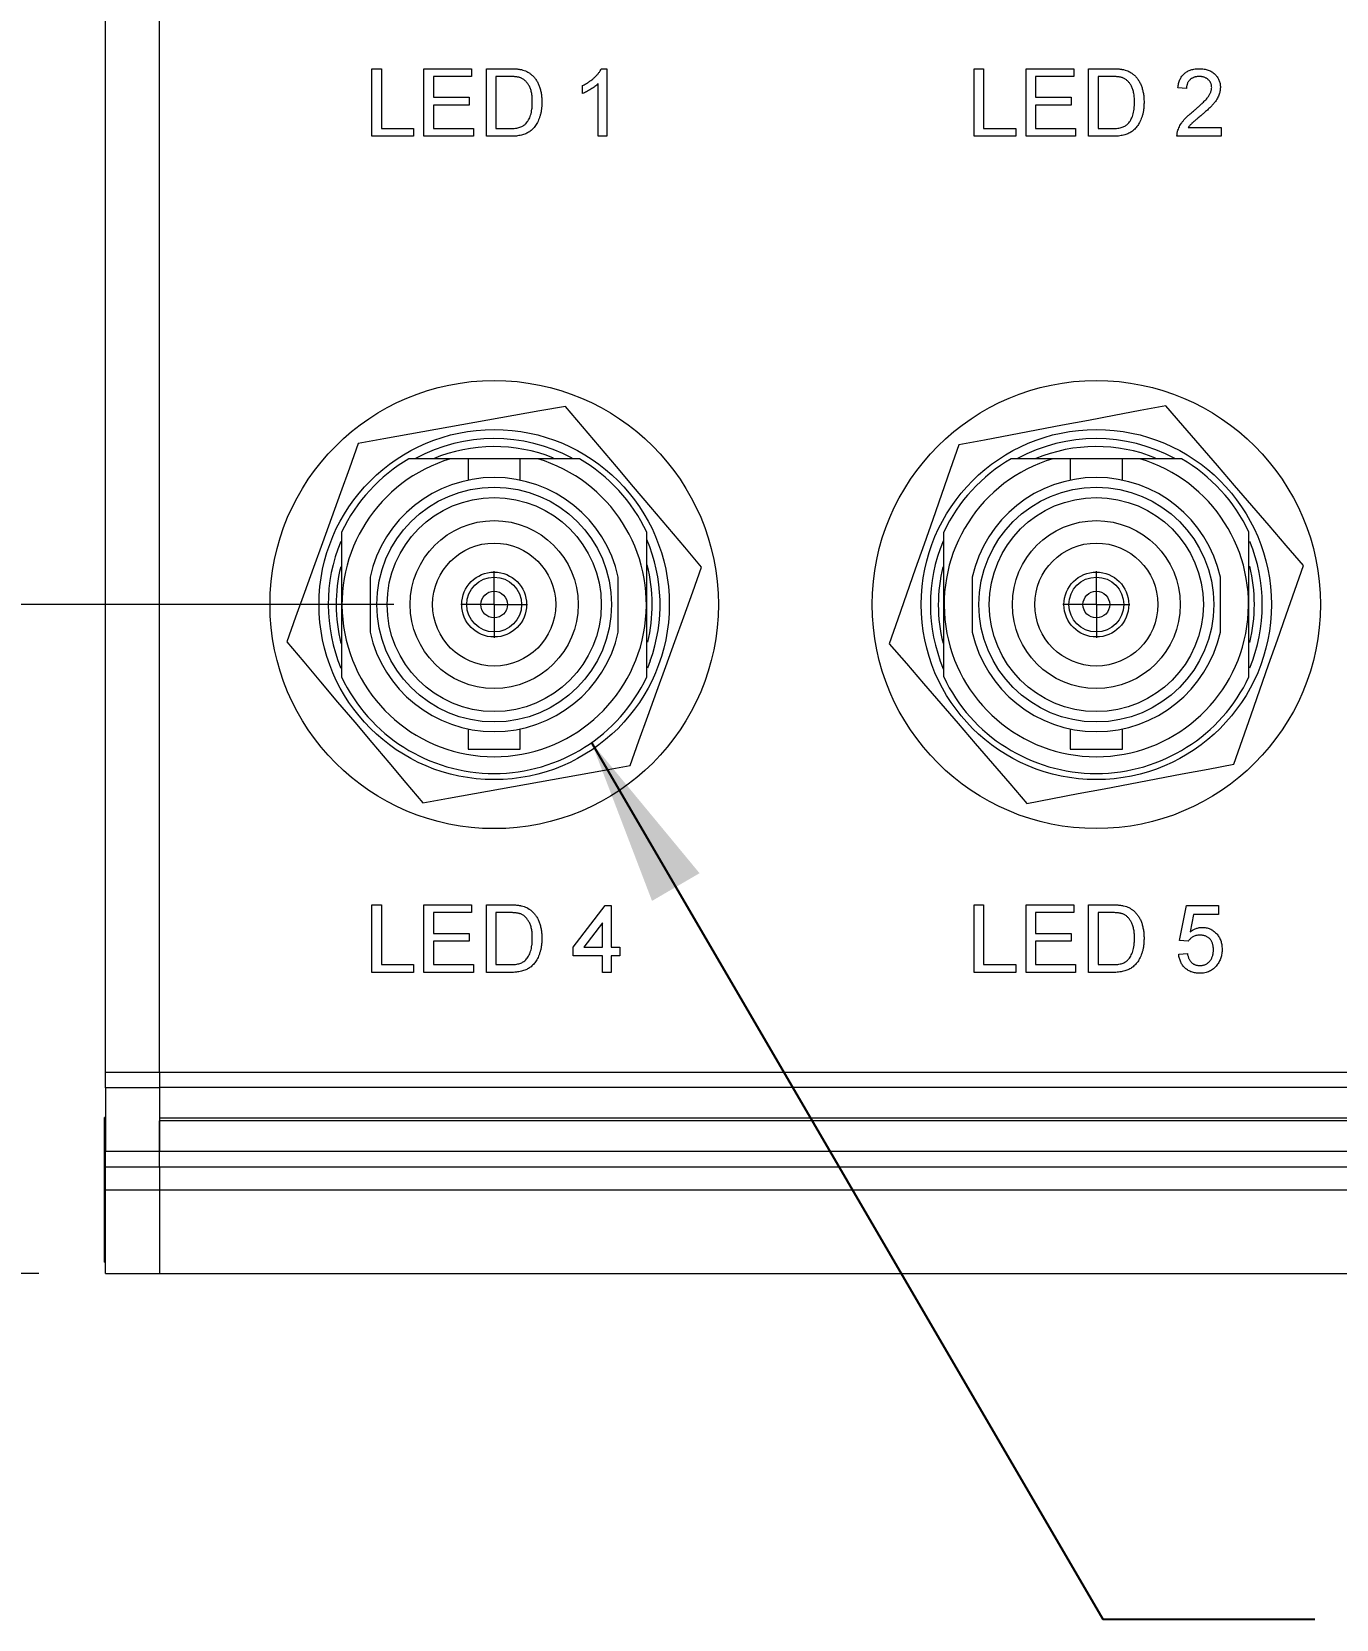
# Paper-space layout 'Sheet1' of a CAD drawing. Header units: millimetres. Extents: x 2 to 278, y 1 to 215.
# Drawn here: x 51.02 to 75.78, y 107.62 to 137.77 of the extents above; entities that cross this region are included whole.
import ezdxf

# ---------------------------------------------------------------- set-up
doc = ezdxf.new("R2010")
doc.units = ezdxf.units.MM
doc.styles.add('SLDTEXTSTYLE0', font='TXT', dxfattribs={"width": 0.75})
doc.dimstyles.new('SLDDIMSTYLE0', dxfattribs={"dimtxt": 2.116667, "dimasz": 3.175, "dimexe": 0, "dimexo": 0.0625, "dimgap": 0.529167, "dimtad": 0, "dimtih": 1, "dimtoh": 1, "dimdec": 1, "dimlfac": 2, "dimrnd": 1e-09, "dimzin": 12, "dimdsep": 46, "dimtxsty": 'SLDTEXTSTYLE0', "dimsah": 1, "dimcen": 0.09, "dimadec": 0, "dimazin": 3, "dimtfac": 1, "dimtdec": 1, "dimtofl": 0, "dimtmove": 0, "dimatfit": 3, "dimfxl": 1, "dimfrac": 2, "dimtolj": 1, "dimtzin": 12, "dimarcsym": 0})
doc.dimstyles.new('SLDDIMSTYLE1', dxfattribs={"dimtxt": 2.116667, "dimasz": 3.175, "dimexe": 0, "dimexo": 0.0625, "dimgap": 0.529167, "dimtad": 0, "dimtih": 1, "dimtoh": 1, "dimdec": 1, "dimlfac": 2, "dimrnd": 1e-09, "dimzin": 12, "dimdsep": 46, "dimtxsty": 'SLDTEXTSTYLE0', "dimsah": 1, "dimcen": 0.09, "dimadec": 0, "dimazin": 3, "dimtfac": 1, "dimtdec": 1, "dimtmove": 0, "dimatfit": 0, "dimfxl": 1, "dimfrac": 2, "dimtolj": 1, "dimtzin": 12, "dimarcsym": 0})
doc.dimstyles.new('SLDDIMSTYLE2', dxfattribs={"dimtxt": 0.18, "dimasz": 3.175, "dimexe": 0, "dimexo": 0.0625, "dimgap": 0, "dimtad": 0, "dimtih": 1, "dimtoh": 1, "dimdec": 0, "dimrnd": 1e-09, "dimzin": 0, "dimdsep": 46, "dimtxsty": 'Standard', "dimsah": 1, "dimcen": 0.09, "dimadec": 0, "dimazin": 0, "dimtfac": 3.175, "dimtdec": 0, "dimtofl": 0, "dimtmove": 0, "dimatfit": 3, "dimfxl": 1, "dimfrac": 2, "dimtolj": 1, "dimtzin": 0, "dimarcsym": 0})

# ---------------------------------------------------------------- blocks, each defined once
blk = doc.blocks.new('_D_4')
at = {"color": 7, "linetype": 'Continuous', "lineweight": 18}
for p, q in [((42.401, 142.765), (42.401, 149.115)), ((57.891, 142.765), (40.623, 142.765)), ((38.522, 134.828), (37.878, 134.828)), ((37.878, 134.828), (37.878, 131.464)), ((46.279, 134.828), (46.923, 134.828)), ((46.923, 134.828), (46.923, 131.464)), ((37.878, 131.464), (38.522, 131.464)), ((46.923, 131.464), (46.279, 131.464)), ((57.891, 126.89), (40.623, 126.89)), ((42.401, 126.89), (42.401, 120.54))]:
    blk.add_line(p, q, dxfattribs=at)
for points in [[(42.401, 142.765), (42.909, 145.94), (41.893, 145.94)], [(42.401, 126.89), (41.893, 123.715), (42.909, 123.715)]]:
    blk.add_solid(points, dxfattribs=at)
at = {"color": 7, "linetype": 'Continuous', "lineweight": 18, "char_height": 2.1167, "attachment_point": 1, "style": 'SLDTEXTSTYLE0'}
for s, insert in [('31.8mm', (37.019, 137.985)), ('1.25in', (38.522, 134.193))]:
    blk.add_mtext(s, dxfattribs=dict(at, insert=insert))
blk = doc.blocks.new('_D_5')
at = {"color": 7, "linetype": 'Continuous', "lineweight": 18}
for p, q in [((51.15, 155.465), (28.623, 155.465)), ((30.401, 155.465), (30.401, 138.62)), ((26.522, 134.828), (25.878, 134.828)), ((25.878, 134.828), (25.878, 131.464)), ((34.279, 134.828), (34.923, 134.828)), ((34.923, 134.828), (34.923, 131.464)), ((25.878, 131.464), (26.522, 131.464)), ((34.923, 131.464), (34.279, 131.464)), ((30.401, 114.19), (30.401, 131.035)), ((51.15, 114.19), (28.623, 114.19))]:
    blk.add_line(p, q, dxfattribs=at)
for points in [[(30.401, 155.465), (29.893, 152.29), (30.909, 152.29)], [(30.401, 114.19), (30.909, 117.365), (29.893, 117.365)]]:
    blk.add_solid(points, dxfattribs=at)
at = {"color": 7, "linetype": 'Continuous', "lineweight": 18, "char_height": 2.1167, "attachment_point": 1, "style": 'SLDTEXTSTYLE0'}
for s, insert in [('82.6mm', (25.019, 137.985)), ('3.25in', (26.522, 134.193))]:
    blk.add_mtext(s, dxfattribs=dict(at, insert=insert))
blk = doc.blocks.new('SW_CENTERMARKSYMBOL_6')
at = {"color": 0, "linetype": 'Continuous', "lineweight": 0}
for q in [(0, 0.635), (-0.635, 0), (0.635, 0), (0, -0.635)]:
    blk.add_line((0, 0), q, dxfattribs=at)
blk = doc.blocks.new('SW_CENTERMARKSYMBOL_8')
at = {"color": 0, "linetype": 'Continuous', "lineweight": 0}
for q in [(0, 0.635), (-0.635, 0), (0.635, 0), (0, -0.635)]:
    blk.add_line((0, 0), q, dxfattribs=at)

psp = doc.layouts.new('Sheet1')

# ---------------------------------------------------------------- linework, layer by layer
at = {"color": 7, "linetype": 'Continuous', "lineweight": 18}
for p, q in [((52.42, 118.011), (52.42, 151.644)), ((53.446, 118.011), (53.446, 151.644)), ((57.475, 137.064), (57.656, 137.064)), ((57.475, 135.78), (57.475, 137.064)), ((57.656, 137.064), (57.656, 135.928)), ((58.462, 137.064), (59.368, 137.064)), ((58.462, 135.78), (58.462, 137.064)), ((58.644, 136.916), (58.644, 136.521)), ((59.368, 136.916), (58.644, 136.916)), ((59.368, 137.064), (59.368, 136.916)), ((59.648, 137.064), (60.087, 137.064)), ((59.648, 135.78), (59.648, 137.064)), ((60.089, 136.916), (59.829, 136.916)), ((59.829, 136.916), (59.829, 135.928)), ((61.83, 137.064), (61.936, 137.064)), ((61.936, 137.064), (61.936, 135.78)), ((68.905, 137.064), (69.086, 137.064)), ((68.905, 135.78), (68.905, 137.064)), ((69.086, 137.064), (69.086, 135.928)), ((69.892, 137.064), (70.798, 137.064)), ((69.892, 135.78), (69.892, 137.064)), ((70.074, 136.916), (70.074, 136.521)), ((70.798, 136.916), (70.074, 136.916)), ((70.798, 137.064), (70.798, 136.916)), ((71.078, 137.064), (71.517, 137.064)), ((71.078, 135.78), (71.078, 137.064)), ((71.519, 136.916), (71.259, 136.916)), ((71.259, 136.916), (71.259, 135.928)), ((61.475, 136.591), (61.475, 136.743)), ((61.772, 135.78), (61.772, 136.781)), ((72.938, 136.686), (72.774, 136.702)), ((58.644, 136.521), (59.319, 136.521)), ((58.644, 136.373), (58.644, 135.928)), ((59.319, 136.373), (58.644, 136.373)), ((59.319, 136.521), (59.319, 136.373)), ((70.074, 136.521), (70.749, 136.521)), ((70.074, 136.373), (70.074, 135.928)), ((70.749, 136.373), (70.074, 136.373)), ((70.749, 136.521), (70.749, 136.373)), ((72.969, 135.945), (73.597, 135.945)), ((73.597, 135.945), (73.597, 135.78)), ((58.265, 135.78), (57.475, 135.78)), ((57.656, 135.928), (58.265, 135.928)), ((58.265, 135.928), (58.265, 135.78)), ((59.401, 135.78), (58.462, 135.78)), ((58.644, 135.928), (59.401, 135.928)), ((59.401, 135.928), (59.401, 135.78)), ((60.108, 135.78), (59.648, 135.78)), ((59.829, 135.928), (60.094, 135.928)), ((61.936, 135.78), (61.772, 135.78)), ((69.695, 135.78), (68.905, 135.78)), ((69.086, 135.928), (69.695, 135.928)), ((69.695, 135.928), (69.695, 135.78)), ((70.831, 135.78), (69.892, 135.78)), ((70.074, 135.928), (70.831, 135.928)), ((70.831, 135.928), (70.831, 135.78)), ((71.538, 135.78), (71.078, 135.78)), ((71.259, 135.928), (71.524, 135.928)), ((73.597, 135.78), (72.757, 135.78)), ((59.301, 129.659), (58.97, 129.659)), ((59.301, 129.659), (59.301, 129.253)), ((59.796, 129.659), (59.301, 129.659)), ((60.291, 129.659), (59.796, 129.659)), ((60.291, 129.253), (60.291, 129.659)), ((60.622, 129.659), (60.291, 129.659)), ((70.731, 129.659), (70.4, 129.659)), ((70.731, 129.659), (70.731, 129.253)), ((71.226, 129.659), (70.731, 129.659)), ((71.721, 129.659), (71.226, 129.659)), ((71.721, 129.253), (71.721, 129.659)), ((72.052, 129.659), (71.721, 129.659)), ((57.44, 127.412), (57.44, 126.368)), ((62.152, 126.368), (62.152, 127.412)), ((68.87, 127.412), (68.87, 126.368)), ((73.582, 126.368), (73.582, 127.412)), ((62.759, 125.822), (62.704, 125.68)), ((59.301, 124.527), (59.301, 124.147)), ((60.291, 124.147), (60.291, 124.527)), ((70.731, 124.527), (70.731, 124.147)), ((71.721, 124.147), (71.721, 124.527)), ((59.301, 124.147), (59.796, 124.147)), ((59.796, 124.147), (60.291, 124.147)), ((70.731, 124.147), (71.226, 124.147)), ((71.226, 124.147), (71.721, 124.147)), ((57.475, 121.189), (57.656, 121.189)), ((57.475, 119.905), (57.475, 121.189)), ((57.656, 121.189), (57.656, 120.053)), ((58.462, 121.189), (59.368, 121.189)), ((58.462, 119.905), (58.462, 121.189)), ((59.368, 121.189), (59.368, 121.041)), ((59.648, 121.189), (60.087, 121.189)), ((59.648, 119.905), (59.648, 121.189)), ((61.294, 120.382), (61.903, 121.173)), ((61.903, 121.173), (62.019, 121.173)), ((62.019, 121.173), (62.019, 120.382)), ((68.905, 121.189), (69.086, 121.189)), ((68.905, 119.905), (68.905, 121.189)), ((69.086, 121.189), (69.086, 120.053)), ((69.892, 121.189), (70.798, 121.189)), ((69.892, 119.905), (69.892, 121.189)), ((70.798, 121.189), (70.798, 121.041)), ((71.078, 121.189), (71.517, 121.189)), ((71.078, 119.905), (71.078, 121.189)), ((72.806, 120.514), (72.938, 121.173)), ((72.938, 121.173), (73.547, 121.173)), ((73.547, 121.173), (73.547, 121.008)), ((58.644, 121.041), (58.644, 120.646)), ((59.368, 121.041), (58.644, 121.041)), ((60.089, 121.041), (59.829, 121.041)), ((59.829, 121.041), (59.829, 120.053)), ((70.074, 121.041), (70.074, 120.646)), ((70.798, 121.041), (70.074, 121.041)), ((71.519, 121.041), (71.259, 121.041)), ((71.259, 121.041), (71.259, 120.053)), ((73.073, 121.008), (73.007, 120.675)), ((73.547, 121.008), (73.073, 121.008)), ((58.644, 120.646), (59.319, 120.646)), ((59.319, 120.646), (59.319, 120.498)), ((61.854, 120.845), (61.497, 120.382)), ((61.854, 120.382), (61.854, 120.845)), ((70.074, 120.646), (70.749, 120.646)), ((70.749, 120.646), (70.749, 120.498)), ((58.644, 120.498), (58.644, 120.053)), ((59.319, 120.498), (58.644, 120.498)), ((61.294, 120.218), (61.294, 120.382)), ((61.497, 120.382), (61.854, 120.382)), ((62.019, 120.382), (62.183, 120.382)), ((62.183, 120.382), (62.183, 120.218)), ((70.074, 120.498), (70.074, 120.053)), ((70.749, 120.498), (70.074, 120.498)), ((72.79, 120.251), (72.955, 120.267)), ((72.971, 120.498), (72.806, 120.514)), ((57.656, 120.053), (58.265, 120.053)), ((58.265, 120.053), (58.265, 119.905)), ((58.644, 120.053), (59.401, 120.053)), ((59.401, 120.053), (59.401, 119.905)), ((59.829, 120.053), (60.094, 120.053)), ((61.854, 120.218), (61.294, 120.218)), ((61.854, 119.905), (61.854, 120.218)), ((62.019, 120.218), (62.019, 119.905)), ((62.183, 120.218), (62.019, 120.218)), ((69.086, 120.053), (69.695, 120.053)), ((69.695, 120.053), (69.695, 119.905)), ((70.074, 120.053), (70.831, 120.053)), ((70.831, 120.053), (70.831, 119.905)), ((71.259, 120.053), (71.524, 120.053)), ((58.265, 119.905), (57.475, 119.905)), ((59.401, 119.905), (58.462, 119.905)), ((60.108, 119.905), (59.648, 119.905)), ((62.019, 119.905), (61.854, 119.905)), ((69.695, 119.905), (68.905, 119.905)), ((70.831, 119.905), (69.892, 119.905)), ((71.538, 119.905), (71.078, 119.905)), ((52.42, 118.011), (53.446, 118.011)), ((52.42, 117.713), (52.42, 118.011)), ((53.446, 118.011), (129.646, 118.011)), ((53.446, 118.011), (53.446, 117.713)), ((53.446, 117.713), (52.42, 117.713)), ((52.42, 117.713), (52.42, 116.509)), ((129.646, 117.722), (53.446, 117.722)), ((53.446, 117.713), (53.446, 116.509)), ((52.42, 117.153), (52.401, 117.153)), ((52.401, 116.942), (52.401, 117.153)), ((129.646, 117.136), (53.446, 117.136)), ((129.646, 117.086), (53.446, 117.086)), ((53.446, 116.509), (53.446, 117.086)), ((52.401, 114.403), (52.401, 116.942)), ((52.42, 116.509), (53.446, 116.509)), ((52.42, 116.211), (52.42, 116.509)), ((53.446, 116.509), (129.646, 116.509)), ((53.446, 116.211), (53.446, 116.509)), ((53.446, 116.211), (52.42, 116.211)), ((52.42, 115.778), (52.42, 116.211)), ((129.646, 116.211), (53.446, 116.211)), ((53.446, 116.211), (53.446, 115.778)), ((52.42, 115.778), (53.446, 115.778)), ((52.42, 114.19), (52.42, 115.778)), ((53.446, 115.778), (129.646, 115.778)), ((53.446, 115.778), (53.446, 114.19)), ((52.401, 114.403), (52.42, 114.403)), ((52.42, 114.19), (53.446, 114.19)), ((53.446, 114.19), (129.646, 114.19))]:
    psp.add_line(p, q, dxfattribs=at)
at = {"color": 7, "linetype": 'Continuous', "lineweight": 18, "flags": 128}
for points in [[(61.152, 130.653), (60.663, 130.565), (60.171, 130.477), (59.678, 130.388), (59.184, 130.3), (58.689, 130.211), (58.196, 130.122), (57.704, 130.034), (57.215, 129.946)], [(63.733, 127.597), (63.412, 127.977), (63.09, 128.358), (62.767, 128.741), (62.443, 129.125), (62.118, 129.509), (61.795, 129.892), (61.473, 130.273), (61.152, 130.653)], [(72.547, 130.666), (72.058, 130.573), (71.567, 130.48), (71.075, 130.387), (70.582, 130.294), (70.088, 130.2), (69.596, 130.107), (69.105, 130.014), (68.616, 129.922)], [(75.156, 127.634), (74.832, 128.011), (74.506, 128.389), (74.179, 128.769), (73.851, 129.15), (73.524, 129.531), (73.197, 129.911), (72.871, 130.289), (72.547, 130.666)], [(57.215, 129.946), (57.047, 129.478), (56.877, 129.009), (56.707, 128.537), (56.537, 128.064), (56.367, 127.592), (56.197, 127.12), (56.027, 126.65), (55.859, 126.183)], [(68.616, 129.922), (68.452, 129.452), (68.287, 128.981), (68.122, 128.508), (67.956, 128.034), (67.79, 127.56), (67.625, 127.086), (67.46, 126.615), (67.296, 126.146)], [(62.377, 123.834), (62.545, 124.302), (62.715, 124.772), (62.885, 125.243), (63.055, 125.716), (63.225, 126.188), (63.395, 126.66), (63.565, 127.13), (63.733, 127.597)], [(73.836, 123.858), (74, 124.328), (74.165, 124.799), (74.33, 125.272), (74.496, 125.746), (74.662, 126.22), (74.827, 126.694), (74.992, 127.165), (75.156, 127.634)], [(55.859, 126.183), (56.18, 125.803), (56.502, 125.422), (56.825, 125.039), (57.149, 124.655), (57.473, 124.271), (57.797, 123.888), (58.119, 123.507), (58.44, 123.127)], [(67.296, 126.146), (67.62, 125.769), (67.946, 125.391), (68.273, 125.011), (68.601, 124.63), (68.928, 124.249), (69.255, 123.87), (69.581, 123.491), (69.905, 123.114)], [(58.44, 123.127), (58.929, 123.215), (59.421, 123.303), (59.914, 123.392), (60.408, 123.48), (60.903, 123.569), (61.396, 123.658), (61.888, 123.746), (62.377, 123.834)], [(69.905, 123.114), (70.394, 123.207), (70.884, 123.3), (71.377, 123.393), (71.87, 123.486), (72.364, 123.58), (72.856, 123.673), (73.347, 123.766), (73.836, 123.858)]]:
    psp.add_lwpolyline(points, dxfattribs=at)
at = {"color": 7, "linetype": 'Continuous', "lineweight": 18}
for centre, radius in [((59.796, 126.89), 4.255), ((71.226, 126.89), 4.254), ((59.796, 126.89), 3.324), ((71.226, 126.89), 3.324), ((59.796, 126.89), 2.229), ((71.226, 126.89), 2.229), ((59.796, 126.89), 2.032), ((71.226, 126.89), 2.032), ((59.796, 126.89), 1.594), ((71.226, 126.89), 1.594), ((59.796, 126.89), 1.168), ((71.226, 126.89), 1.168), ((59.796, 126.89), 0.616), ((71.226, 126.89), 0.616), ((59.796, 126.89), 0.521), ((71.226, 126.89), 0.521), ((59.796, 126.89), 0.254), ((71.226, 126.89), 0.254)]:
    psp.add_circle(centre, radius, dxfattribs=at)
for centre, radius, start, end in [((59.796, 126.89), 3.15, 61.9903, 118.2979), ((71.226, 126.89), 3.15, 61.7603, 118.3716), ((59.796, 126.89), 3.207, 120.3033, 154.6306), ((59.796, 126.89), 2.889, 106.6162, 73.3838), ((59.796, 126.89), 3, 68.0038, 112.6212), ((59.796, 126.89), 3.207, 25.3694, 59.6967), ((71.226, 126.89), 3.207, 120.3033, 154.6306), ((71.226, 126.89), 2.889, 106.6162, 73.3838), ((71.226, 126.89), 3, 67.9538, 112.5699), ((71.226, 126.89), 3.207, 25.3694, 59.6967), ((59.796, 126.89), 2.413, 12.4948, 167.5052), ((71.226, 126.89), 2.413, 12.4948, 167.5052), ((59.796, 126.89), 3.15, 340.1827, 23.0493), ((59.796, 126.89), 3.15, 157.6156, 202.5355), ((71.226, 126.89), 3.15, 157.4855, 202.7695), ((71.226, 126.89), 3.15, 337.5744, 22.392), ((59.796, 126.89), 3, 166.2064, 194.2206), ((59.796, 126.89), 3, 346.2111, 14.374), ((71.226, 126.89), 3, 166.1893, 194.1039), ((71.226, 126.89), 3, 346.1558, 14.0022), ((59.796, 126.89), 2.413, 192.4948, 347.5052), ((71.226, 126.89), 2.413, 192.4948, 347.5052), ((59.796, 126.89), 3.207, 205.3694, 334.6306), ((71.226, 126.89), 3.207, 205.3694, 334.6306)]:
    psp.add_arc(centre, radius, start, end, dxfattribs=at)
for points, knots in [([(60.087, 137.064), (60.099, 137.064), (60.122, 137.064), (60.156, 137.063), (60.188, 137.062), (60.217, 137.06), (60.244, 137.057), (60.27, 137.054), (60.293, 137.05), (60.307, 137.047), (60.314, 137.046)], [0, 0, 0, 0, 0.1578913, 0.306795, 0.4456752, 0.5745567, 0.6946308, 0.8059774, 0.9077641, 1, 1, 1, 1]), ([(60.301, 136.89), (60.296, 136.892), (60.283, 136.896), (60.263, 136.901), (60.24, 136.906), (60.215, 136.909), (60.187, 136.913), (60.157, 136.915), (60.124, 136.916), (60.101, 136.916), (60.089, 136.916)], [0, 0, 0, 0, 0.087425, 0.185248, 0.292738, 0.411206, 0.541246, 0.682781, 0.836034, 1, 1, 1, 1]), ([(60.52, 136.432), (60.52, 136.448), (60.52, 136.48), (60.517, 136.526), (60.512, 136.57), (60.505, 136.61), (60.496, 136.648), (60.485, 136.683), (60.472, 136.715), (60.457, 136.743), (60.441, 136.769), (60.423, 136.793), (60.405, 136.815), (60.386, 136.834), (60.367, 136.852), (60.346, 136.867), (60.324, 136.88), (60.309, 136.886), (60.301, 136.89)], [0, 0, 0, 0, 0.091264, 0.177443, 0.258686, 0.334788, 0.406046, 0.47373, 0.537158, 0.596987, 0.654512, 0.709268, 0.761503, 0.811836, 0.860596, 0.9078, 0.954256, 1, 1, 1, 1]), ([(60.314, 137.046), (60.332, 137.041), (60.366, 137.032), (60.415, 137.011), (60.46, 136.986), (60.487, 136.964), (60.501, 136.954)], [0, 0, 0, 0, 0.261213, 0.512048, 0.757793, 1, 1, 1, 1]), ([(60.501, 136.954), (60.509, 136.947), (60.525, 136.932), (60.548, 136.908), (60.569, 136.883), (60.589, 136.856), (60.607, 136.828), (60.624, 136.798), (60.639, 136.767), (60.652, 136.734), (60.663, 136.7), (60.674, 136.665), (60.682, 136.629), (60.689, 136.591), (60.695, 136.552), (60.699, 136.512), (60.701, 136.471), (60.701, 136.443), (60.701, 136.429)], [0, 0, 0, 0, 0.056809, 0.113874, 0.170522, 0.227532, 0.285334, 0.343678, 0.403164, 0.464002, 0.525827, 0.589097, 0.653293, 0.719115, 0.786763, 0.855798, 0.926841, 1, 1, 1, 1]), ([(61.475, 136.743), (61.496, 136.754), (61.536, 136.775), (61.594, 136.811), (61.647, 136.85), (61.696, 136.892), (61.74, 136.935), (61.777, 136.978), (61.807, 137.021), (61.823, 137.05), (61.83, 137.064)], [0, 0, 0, 0, 0.1426573, 0.281169, 0.4169772, 0.5508525, 0.6783642, 0.7950324, 0.9019982, 1, 1, 1, 1]), ([(71.517, 137.064), (71.529, 137.064), (71.552, 137.064), (71.586, 137.063), (71.618, 137.062), (71.647, 137.06), (71.674, 137.057), (71.7, 137.054), (71.723, 137.05), (71.737, 137.047), (71.744, 137.046)], [0, 0, 0, 0, 0.157891, 0.306795, 0.445675, 0.574557, 0.694631, 0.805977, 0.907764, 1, 1, 1, 1]), ([(71.731, 136.89), (71.726, 136.892), (71.713, 136.896), (71.693, 136.901), (71.67, 136.906), (71.645, 136.909), (71.617, 136.913), (71.587, 136.915), (71.554, 136.916), (71.531, 136.916), (71.519, 136.916)], [0, 0, 0, 0, 0.087425, 0.185248, 0.292738, 0.411206, 0.541246, 0.682781, 0.836034, 1, 1, 1, 1]), ([(71.95, 136.432), (71.95, 136.448), (71.95, 136.48), (71.947, 136.526), (71.942, 136.57), (71.935, 136.61), (71.926, 136.648), (71.915, 136.683), (71.902, 136.715), (71.887, 136.743), (71.871, 136.769), (71.853, 136.793), (71.835, 136.815), (71.816, 136.834), (71.797, 136.852), (71.776, 136.867), (71.754, 136.88), (71.739, 136.886), (71.731, 136.89)], [0, 0, 0, 0, 0.091264, 0.177443, 0.258686, 0.334788, 0.406046, 0.47373, 0.537158, 0.596987, 0.654512, 0.709268, 0.761503, 0.811836, 0.860596, 0.9078, 0.954256, 1, 1, 1, 1]), ([(71.744, 137.046), (71.762, 137.041), (71.796, 137.032), (71.845, 137.011), (71.89, 136.986), (71.917, 136.964), (71.931, 136.954)], [0, 0, 0, 0, 0.261213, 0.5120482, 0.7577925, 1, 1, 1, 1]), ([(71.931, 136.954), (71.939, 136.947), (71.955, 136.932), (71.978, 136.908), (71.999, 136.883), (72.019, 136.856), (72.037, 136.828), (72.054, 136.798), (72.069, 136.767), (72.082, 136.734), (72.093, 136.7), (72.104, 136.665), (72.112, 136.629), (72.119, 136.591), (72.125, 136.552), (72.129, 136.512), (72.131, 136.471), (72.131, 136.443), (72.131, 136.429)], [0, 0, 0, 0, 0.056809, 0.113874, 0.170522, 0.227532, 0.285334, 0.343678, 0.403164, 0.464002, 0.525827, 0.589097, 0.653293, 0.719115, 0.786763, 0.855798, 0.926841, 1, 1, 1, 1]), ([(72.774, 136.702), (72.775, 136.716), (72.779, 136.744), (72.787, 136.785), (72.798, 136.822), (72.812, 136.858), (72.829, 136.89), (72.849, 136.92), (72.871, 136.947), (72.897, 136.972), (72.925, 136.994), (72.955, 137.013), (72.988, 137.029), (73.023, 137.042), (73.06, 137.052), (73.1, 137.059), (73.142, 137.063), (73.17, 137.064), (73.185, 137.064)], [0, 0, 0, 0, 0.070681, 0.137505, 0.20149, 0.262892, 0.322578, 0.381001, 0.43822, 0.495795, 0.553466, 0.611689, 0.670615, 0.731564, 0.794165, 0.859433, 0.928201, 1, 1, 1, 1]), ([(73.182, 136.916), (73.173, 136.916), (73.155, 136.915), (73.13, 136.912), (73.105, 136.908), (73.083, 136.901), (73.061, 136.892), (73.041, 136.882), (73.022, 136.87), (73.005, 136.855), (72.989, 136.839), (72.976, 136.821), (72.964, 136.803), (72.955, 136.782), (72.947, 136.76), (72.942, 136.736), (72.939, 136.711), (72.938, 136.694), (72.938, 136.686)], [0, 0, 0, 0, 0.0707096, 0.1383839, 0.2034076, 0.2657496, 0.3266874, 0.3865554, 0.4453459, 0.5046718, 0.5637638, 0.6219228, 0.6807643, 0.7397468, 0.8007642, 0.8642142, 0.9306182, 1, 1, 1, 1]), ([(73.416, 136.708), (73.415, 136.715), (73.415, 136.73), (73.412, 136.75), (73.407, 136.77), (73.4, 136.789), (73.391, 136.807), (73.379, 136.824), (73.366, 136.841), (73.351, 136.856), (73.334, 136.87), (73.316, 136.882), (73.297, 136.893), (73.276, 136.901), (73.254, 136.908), (73.231, 136.912), (73.207, 136.915), (73.19, 136.916), (73.182, 136.916)], [0, 0, 0, 0, 0.061764, 0.121177, 0.179426, 0.23685, 0.294329, 0.3532, 0.412731, 0.474534, 0.537071, 0.599607, 0.662384, 0.725943, 0.790311, 0.857721, 0.92723, 1, 1, 1, 1]), ([(73.185, 137.064), (73.2, 137.064), (73.229, 137.063), (73.271, 137.058), (73.311, 137.05), (73.348, 137.039), (73.384, 137.025), (73.416, 137.008), (73.447, 136.987), (73.474, 136.963), (73.499, 136.937), (73.521, 136.909), (73.539, 136.879), (73.554, 136.849), (73.566, 136.816), (73.574, 136.782), (73.58, 136.746), (73.58, 136.722), (73.58, 136.71)], [0, 0, 0, 0, 0.074698, 0.145512, 0.213299, 0.278562, 0.342029, 0.404194, 0.465355, 0.526857, 0.587597, 0.646638, 0.704592, 0.761717, 0.819452, 0.878063, 0.937807, 1, 1, 1, 1]), ([(61.772, 136.781), (61.762, 136.772), (61.742, 136.753), (61.709, 136.726), (61.672, 136.699), (61.632, 136.672), (61.59, 136.648), (61.55, 136.625), (61.512, 136.607), (61.487, 136.596), (61.475, 136.591)], [0, 0, 0, 0, 0.111668, 0.232091, 0.362738, 0.501941, 0.641531, 0.771102, 0.890164, 1, 1, 1, 1]), ([(73.07, 136.26), (73.087, 136.274), (73.119, 136.301), (73.164, 136.341), (73.205, 136.378), (73.241, 136.412), (73.273, 136.445), (73.302, 136.474), (73.326, 136.501), (73.346, 136.526), (73.362, 136.55), (73.377, 136.573), (73.388, 136.596), (73.398, 136.619), (73.406, 136.641), (73.411, 136.664), (73.415, 136.686), (73.415, 136.701), (73.416, 136.708)], [0, 0, 0, 0, 0.11141, 0.214526, 0.309417, 0.396087, 0.474284, 0.544374, 0.60642, 0.660582, 0.709794, 0.756451, 0.800767, 0.843168, 0.884295, 0.923885, 0.962359, 1, 1, 1, 1]), ([(73.58, 136.71), (73.58, 136.697), (73.579, 136.672), (73.574, 136.634), (73.565, 136.596), (73.552, 136.558), (73.534, 136.52), (73.513, 136.482), (73.486, 136.442), (73.46, 136.409), (73.436, 136.381), (73.415, 136.358), (73.39, 136.333), (73.363, 136.306), (73.332, 136.278), (73.299, 136.248), (73.263, 136.216), (73.237, 136.194), (73.224, 136.183)], [0, 0, 0, 0, 0.057939, 0.116005, 0.174714, 0.234565, 0.296863, 0.36409, 0.436213, 0.514034, 0.556745, 0.60462, 0.657433, 0.715782, 0.778864, 0.847518, 0.921237, 1, 1, 1, 1]), ([(60.701, 136.429), (60.701, 136.405), (60.7, 136.359), (60.694, 136.292), (60.684, 136.229), (60.669, 136.171), (60.65, 136.117), (60.63, 136.067), (60.607, 136.023), (60.582, 135.983), (60.554, 135.948), (60.526, 135.917), (60.496, 135.889), (60.465, 135.866), (60.431, 135.846), (60.395, 135.828), (60.355, 135.814), (60.312, 135.801), (60.265, 135.792), (60.216, 135.785), (60.163, 135.781), (60.126, 135.78), (60.108, 135.78)], [0, 0, 0, 0, 0.070538, 0.137266, 0.200474, 0.260575, 0.317206, 0.370107, 0.419809, 0.466225, 0.510119, 0.552067, 0.591849, 0.630323, 0.668702, 0.708693, 0.750643, 0.795033, 0.841979, 0.891764, 0.944294, 1, 1, 1, 1]), ([(60.397, 136.019), (60.406, 136.03), (60.426, 136.052), (60.45, 136.091), (60.471, 136.135), (60.489, 136.184), (60.503, 136.238), (60.513, 136.298), (60.519, 136.363), (60.52, 136.408), (60.52, 136.432)], [0, 0, 0, 0, 0.097768, 0.200849, 0.310425, 0.427995, 0.555192, 0.69185, 0.840097, 1, 1, 1, 1]), ([(72.131, 136.429), (72.131, 136.405), (72.13, 136.359), (72.124, 136.292), (72.114, 136.229), (72.099, 136.171), (72.08, 136.117), (72.06, 136.067), (72.037, 136.023), (72.012, 135.983), (71.984, 135.948), (71.956, 135.917), (71.926, 135.889), (71.895, 135.866), (71.861, 135.846), (71.825, 135.828), (71.785, 135.814), (71.742, 135.801), (71.695, 135.792), (71.646, 135.785), (71.593, 135.781), (71.556, 135.78), (71.538, 135.78)], [0, 0, 0, 0, 0.070538, 0.137266, 0.200474, 0.260575, 0.317206, 0.370107, 0.419809, 0.466225, 0.510119, 0.552067, 0.591849, 0.630323, 0.668702, 0.708693, 0.750643, 0.795033, 0.841979, 0.891764, 0.944294, 1, 1, 1, 1]), ([(71.827, 136.019), (71.836, 136.03), (71.856, 136.052), (71.88, 136.091), (71.901, 136.135), (71.919, 136.184), (71.933, 136.238), (71.943, 136.298), (71.949, 136.363), (71.95, 136.408), (71.95, 136.432)], [0, 0, 0, 0, 0.0977679, 0.2008489, 0.310425, 0.4279948, 0.5551919, 0.6918501, 0.8400972, 1, 1, 1, 1]), ([(72.774, 135.894), (72.78, 135.909), (72.791, 135.94), (72.813, 135.984), (72.84, 136.028), (72.866, 136.064), (72.889, 136.092), (72.909, 136.115), (72.931, 136.138), (72.955, 136.161), (72.981, 136.185), (73.009, 136.21), (73.039, 136.235), (73.06, 136.252), (73.07, 136.26)], [0, 0, 0, 0, 0.100396, 0.204422, 0.310989, 0.422469, 0.481001, 0.543203, 0.60947, 0.67953, 0.753822, 0.831628, 0.913806, 1, 1, 1, 1]), ([(60.094, 135.928), (60.113, 135.928), (60.149, 135.929), (60.201, 135.933), (60.246, 135.94), (60.285, 135.951), (60.319, 135.964), (60.348, 135.98), (60.375, 135.998), (60.39, 136.012), (60.397, 136.019)], [0, 0, 0, 0, 0.177965, 0.336669, 0.476144, 0.597362, 0.70704, 0.80927, 0.907083, 1, 1, 1, 1]), ([(71.524, 135.928), (71.543, 135.928), (71.579, 135.929), (71.631, 135.933), (71.676, 135.94), (71.715, 135.951), (71.749, 135.964), (71.778, 135.98), (71.805, 135.998), (71.82, 136.012), (71.827, 136.019)], [0, 0, 0, 0, 0.177965, 0.336669, 0.476144, 0.597362, 0.70704, 0.80927, 0.907083, 1, 1, 1, 1]), ([(73.224, 136.183), (73.213, 136.174), (73.191, 136.156), (73.161, 136.131), (73.133, 136.108), (73.109, 136.087), (73.087, 136.069), (73.069, 136.053), (73.054, 136.039), (73.03, 136.018), (73.001, 135.988), (72.979, 135.959), (72.969, 135.945)], [0, 0, 0, 0, 0.124205, 0.23684, 0.33951, 0.431273, 0.511478, 0.580694, 0.639969, 0.687784, 0.850326, 1, 1, 1, 1]), ([(72.757, 135.78), (72.757, 135.79), (72.757, 135.809), (72.76, 135.838), (72.766, 135.867), (72.771, 135.885), (72.774, 135.894)], [0, 0, 0, 0, 0.252643, 0.50444, 0.750407, 1, 1, 1, 1]), ([(56.898, 128.264), (56.898, 128.045), (56.898, 127.822), (56.898, 127.48), (56.898, 127.364), (56.898, 127.129), (56.898, 127.009), (56.898, 126.653), (56.898, 126.42), (56.898, 125.962), (56.898, 125.735), (56.898, 125.516)], [0, 0, 0, 0, 0.25, 0.25, 0.375, 0.375, 0.5, 0.5, 0.75, 0.75, 1, 1, 1, 1]), ([(62.693, 125.516), (62.693, 125.735), (62.693, 125.958), (62.693, 126.3), (62.693, 126.416), (62.693, 126.651), (62.693, 126.771), (62.693, 127.127), (62.693, 127.36), (62.693, 127.819), (62.693, 128.045), (62.693, 128.264)], [0, 0, 0, 0, 0.25, 0.25, 0.375, 0.375, 0.5, 0.5, 0.75, 0.75, 1, 1, 1, 1]), ([(68.328, 128.264), (68.328, 128.045), (68.328, 127.822), (68.328, 127.48), (68.328, 127.364), (68.328, 127.129), (68.328, 127.009), (68.328, 126.653), (68.328, 126.42), (68.328, 125.962), (68.328, 125.735), (68.328, 125.516)], [0, 0, 0, 0, 0.25, 0.25, 0.375, 0.375, 0.5, 0.5, 0.75, 0.75, 1, 1, 1, 1]), ([(74.123, 125.516), (74.123, 125.735), (74.123, 125.958), (74.123, 126.3), (74.123, 126.416), (74.123, 126.651), (74.123, 126.771), (74.123, 127.127), (74.123, 127.36), (74.123, 127.819), (74.123, 128.045), (74.123, 128.264)], [0, 0, 0, 0, 0.25, 0.25, 0.375, 0.375, 0.5, 0.5, 0.75, 0.75, 1, 1, 1, 1]), ([(60.087, 121.189), (60.099, 121.189), (60.122, 121.189), (60.156, 121.188), (60.188, 121.187), (60.217, 121.185), (60.244, 121.182), (60.27, 121.179), (60.293, 121.175), (60.307, 121.172), (60.314, 121.171)], [0, 0, 0, 0, 0.1578913, 0.306795, 0.4456752, 0.5745567, 0.6946308, 0.8059774, 0.9077641, 1, 1, 1, 1]), ([(60.314, 121.171), (60.332, 121.166), (60.366, 121.157), (60.415, 121.136), (60.46, 121.111), (60.487, 121.089), (60.501, 121.079)], [0, 0, 0, 0, 0.261213, 0.5120482, 0.7577925, 1, 1, 1, 1]), ([(71.517, 121.189), (71.529, 121.189), (71.552, 121.189), (71.586, 121.188), (71.618, 121.187), (71.647, 121.185), (71.674, 121.182), (71.7, 121.179), (71.723, 121.175), (71.737, 121.172), (71.744, 121.171)], [0, 0, 0, 0, 0.1578913, 0.306795, 0.4456752, 0.5745567, 0.6946308, 0.8059774, 0.9077641, 1, 1, 1, 1]), ([(71.744, 121.171), (71.762, 121.166), (71.796, 121.157), (71.845, 121.136), (71.89, 121.111), (71.917, 121.089), (71.931, 121.079)], [0, 0, 0, 0, 0.261213, 0.512048, 0.757793, 1, 1, 1, 1]), ([(60.301, 121.015), (60.296, 121.017), (60.283, 121.021), (60.263, 121.026), (60.24, 121.031), (60.215, 121.034), (60.187, 121.038), (60.157, 121.04), (60.124, 121.041), (60.101, 121.041), (60.089, 121.041)], [0, 0, 0, 0, 0.087425, 0.185248, 0.292738, 0.411206, 0.541246, 0.682781, 0.836034, 1, 1, 1, 1]), ([(60.52, 120.557), (60.52, 120.573), (60.52, 120.605), (60.517, 120.651), (60.512, 120.695), (60.505, 120.735), (60.496, 120.773), (60.485, 120.808), (60.472, 120.84), (60.457, 120.868), (60.441, 120.894), (60.423, 120.918), (60.405, 120.94), (60.386, 120.959), (60.367, 120.977), (60.346, 120.992), (60.324, 121.005), (60.309, 121.011), (60.301, 121.015)], [0, 0, 0, 0, 0.091264, 0.177443, 0.258686, 0.334788, 0.406046, 0.47373, 0.537158, 0.596987, 0.654512, 0.709268, 0.761503, 0.811836, 0.860596, 0.9078, 0.954256, 1, 1, 1, 1]), ([(60.501, 121.079), (60.509, 121.072), (60.525, 121.057), (60.548, 121.033), (60.569, 121.008), (60.589, 120.981), (60.607, 120.953), (60.624, 120.923), (60.639, 120.892), (60.652, 120.859), (60.663, 120.825), (60.674, 120.79), (60.682, 120.754), (60.689, 120.716), (60.695, 120.677), (60.699, 120.637), (60.701, 120.596), (60.701, 120.568), (60.701, 120.554)], [0, 0, 0, 0, 0.056809, 0.113874, 0.170522, 0.227532, 0.285334, 0.343678, 0.403164, 0.464002, 0.525827, 0.589097, 0.653293, 0.719115, 0.786763, 0.855798, 0.926841, 1, 1, 1, 1]), ([(71.731, 121.015), (71.726, 121.017), (71.713, 121.021), (71.693, 121.026), (71.67, 121.031), (71.645, 121.034), (71.617, 121.038), (71.587, 121.04), (71.554, 121.041), (71.531, 121.041), (71.519, 121.041)], [0, 0, 0, 0, 0.087425, 0.1852479, 0.2927384, 0.4112061, 0.5412456, 0.6827809, 0.836034, 1, 1, 1, 1]), ([(71.95, 120.557), (71.95, 120.573), (71.95, 120.605), (71.947, 120.651), (71.942, 120.695), (71.935, 120.735), (71.926, 120.773), (71.915, 120.808), (71.902, 120.84), (71.887, 120.868), (71.871, 120.894), (71.853, 120.918), (71.835, 120.94), (71.816, 120.959), (71.797, 120.977), (71.776, 120.992), (71.754, 121.005), (71.739, 121.011), (71.731, 121.015)], [0, 0, 0, 0, 0.091264, 0.177443, 0.258686, 0.334788, 0.406046, 0.47373, 0.537158, 0.596987, 0.654512, 0.709268, 0.761503, 0.811836, 0.860596, 0.9078, 0.954256, 1, 1, 1, 1]), ([(71.931, 121.079), (71.939, 121.072), (71.955, 121.057), (71.978, 121.033), (71.999, 121.008), (72.019, 120.981), (72.037, 120.953), (72.054, 120.923), (72.069, 120.892), (72.082, 120.859), (72.093, 120.825), (72.104, 120.79), (72.112, 120.754), (72.119, 120.716), (72.125, 120.677), (72.129, 120.637), (72.131, 120.596), (72.131, 120.568), (72.131, 120.554)], [0, 0, 0, 0, 0.056809, 0.113874, 0.170522, 0.227532, 0.285334, 0.343678, 0.403164, 0.464002, 0.525827, 0.589097, 0.653293, 0.719115, 0.786763, 0.855798, 0.926841, 1, 1, 1, 1]), ([(73.191, 120.613), (73.178, 120.613), (73.153, 120.612), (73.118, 120.606), (73.086, 120.596), (73.057, 120.582), (73.032, 120.564), (73.009, 120.544), (72.988, 120.523), (72.977, 120.506), (72.971, 120.498)], [0, 0, 0, 0, 0.147855, 0.284529, 0.412388, 0.534251, 0.652703, 0.76867, 0.883656, 1, 1, 1, 1]), ([(73.007, 120.675), (73.016, 120.682), (73.034, 120.696), (73.062, 120.713), (73.09, 120.728), (73.119, 120.74), (73.148, 120.749), (73.177, 120.756), (73.207, 120.76), (73.226, 120.761), (73.236, 120.761)], [0, 0, 0, 0, 0.136725, 0.268506, 0.395517, 0.519033, 0.640508, 0.761244, 0.880111, 1, 1, 1, 1]), ([(73.449, 120.336), (73.448, 120.346), (73.448, 120.367), (73.445, 120.396), (73.44, 120.424), (73.433, 120.451), (73.424, 120.475), (73.413, 120.498), (73.399, 120.519), (73.384, 120.539), (73.367, 120.557), (73.347, 120.571), (73.326, 120.584), (73.303, 120.595), (73.277, 120.603), (73.25, 120.609), (73.221, 120.612), (73.201, 120.613), (73.191, 120.613)], [0, 0, 0, 0, 0.072866, 0.141887, 0.207453, 0.270438, 0.331641, 0.390108, 0.448069, 0.505503, 0.562488, 0.619084, 0.676416, 0.735452, 0.796241, 0.860406, 0.928305, 1, 1, 1, 1]), ([(73.236, 120.761), (73.249, 120.761), (73.275, 120.76), (73.312, 120.755), (73.348, 120.745), (73.383, 120.733), (73.416, 120.716), (73.447, 120.696), (73.477, 120.672), (73.505, 120.645), (73.53, 120.615), (73.552, 120.583), (73.571, 120.548), (73.587, 120.512), (73.599, 120.473), (73.607, 120.432), (73.612, 120.39), (73.613, 120.36), (73.613, 120.345)], [0, 0, 0, 0, 0.062002, 0.122097, 0.181389, 0.239526, 0.297858, 0.356906, 0.417313, 0.479676, 0.54254, 0.604774, 0.667003, 0.730233, 0.794195, 0.8604, 0.928573, 1, 1, 1, 1]), ([(60.701, 120.554), (60.701, 120.53), (60.7, 120.484), (60.694, 120.417), (60.684, 120.354), (60.669, 120.296), (60.65, 120.242), (60.63, 120.192), (60.607, 120.148), (60.582, 120.108), (60.554, 120.073), (60.526, 120.042), (60.496, 120.014), (60.465, 119.991), (60.431, 119.971), (60.395, 119.953), (60.355, 119.939), (60.312, 119.926), (60.265, 119.917), (60.216, 119.91), (60.163, 119.906), (60.126, 119.905), (60.108, 119.905)], [0, 0, 0, 0, 0.070538, 0.137266, 0.200474, 0.260575, 0.317206, 0.370107, 0.419809, 0.466225, 0.510119, 0.552067, 0.591849, 0.630323, 0.668702, 0.708693, 0.750643, 0.795033, 0.841979, 0.891764, 0.944294, 1, 1, 1, 1]), ([(60.397, 120.144), (60.406, 120.155), (60.426, 120.177), (60.45, 120.216), (60.471, 120.26), (60.489, 120.309), (60.503, 120.363), (60.513, 120.423), (60.519, 120.488), (60.52, 120.533), (60.52, 120.557)], [0, 0, 0, 0, 0.097768, 0.200849, 0.310425, 0.427995, 0.555192, 0.69185, 0.840097, 1, 1, 1, 1]), ([(72.131, 120.554), (72.131, 120.53), (72.13, 120.484), (72.124, 120.417), (72.114, 120.354), (72.099, 120.296), (72.08, 120.242), (72.06, 120.192), (72.037, 120.148), (72.012, 120.108), (71.984, 120.073), (71.956, 120.042), (71.926, 120.014), (71.895, 119.991), (71.861, 119.971), (71.825, 119.953), (71.785, 119.939), (71.742, 119.926), (71.695, 119.917), (71.646, 119.91), (71.593, 119.906), (71.556, 119.905), (71.538, 119.905)], [0, 0, 0, 0, 0.070538, 0.137266, 0.200474, 0.260575, 0.317206, 0.370107, 0.419809, 0.466225, 0.510119, 0.552067, 0.591849, 0.630323, 0.668702, 0.708693, 0.750643, 0.795033, 0.841979, 0.891764, 0.944294, 1, 1, 1, 1]), ([(71.827, 120.144), (71.836, 120.155), (71.856, 120.177), (71.88, 120.216), (71.901, 120.26), (71.919, 120.309), (71.933, 120.363), (71.943, 120.423), (71.949, 120.488), (71.95, 120.533), (71.95, 120.557)], [0, 0, 0, 0, 0.0977679, 0.2008489, 0.310425, 0.4279948, 0.5551919, 0.6918501, 0.8400972, 1, 1, 1, 1]), ([(72.955, 120.267), (72.956, 120.258), (72.959, 120.24), (72.966, 120.214), (72.973, 120.19), (72.982, 120.167), (72.993, 120.146), (73.004, 120.127), (73.017, 120.11), (73.031, 120.094), (73.047, 120.081), (73.064, 120.069), (73.082, 120.059), (73.101, 120.051), (73.122, 120.045), (73.143, 120.04), (73.166, 120.037), (73.182, 120.037), (73.19, 120.037)], [0, 0, 0, 0, 0.077361, 0.15048, 0.219977, 0.286681, 0.349678, 0.41068, 0.469427, 0.526756, 0.583142, 0.638824, 0.695263, 0.752696, 0.810849, 0.871356, 0.934436, 1, 1, 1, 1]), ([(73.19, 120.037), (73.2, 120.037), (73.219, 120.037), (73.247, 120.041), (73.273, 120.048), (73.298, 120.057), (73.321, 120.068), (73.342, 120.083), (73.362, 120.099), (73.38, 120.118), (73.396, 120.14), (73.41, 120.163), (73.422, 120.188), (73.432, 120.214), (73.439, 120.242), (73.445, 120.272), (73.448, 120.303), (73.448, 120.325), (73.449, 120.336)], [0, 0, 0, 0, 0.065801, 0.128677, 0.188676, 0.247598, 0.304849, 0.361786, 0.419523, 0.478682, 0.53877, 0.598799, 0.660184, 0.722952, 0.787993, 0.855404, 0.926153, 1, 1, 1, 1]), ([(73.613, 120.345), (73.613, 120.331), (73.612, 120.303), (73.608, 120.262), (73.6, 120.222), (73.589, 120.183), (73.575, 120.146), (73.558, 120.111), (73.539, 120.076), (73.523, 120.055), (73.515, 120.044)], [0, 0, 0, 0, 0.13247, 0.261667, 0.387572, 0.511029, 0.632651, 0.754644, 0.876515, 1, 1, 1, 1]), ([(60.094, 120.053), (60.113, 120.053), (60.149, 120.054), (60.201, 120.058), (60.246, 120.065), (60.285, 120.076), (60.319, 120.089), (60.348, 120.105), (60.375, 120.123), (60.39, 120.137), (60.397, 120.144)], [0, 0, 0, 0, 0.1779645, 0.3366692, 0.4761439, 0.597362, 0.7070405, 0.8092698, 0.9070834, 1, 1, 1, 1]), ([(71.524, 120.053), (71.543, 120.053), (71.579, 120.054), (71.631, 120.058), (71.676, 120.065), (71.715, 120.076), (71.749, 120.089), (71.778, 120.105), (71.805, 120.123), (71.82, 120.137), (71.827, 120.144)], [0, 0, 0, 0, 0.177965, 0.336669, 0.476144, 0.597362, 0.70704, 0.80927, 0.907083, 1, 1, 1, 1]), ([(73.189, 119.889), (73.175, 119.889), (73.148, 119.889), (73.109, 119.894), (73.071, 119.902), (73.035, 119.913), (73.001, 119.926), (72.97, 119.944), (72.94, 119.964), (72.912, 119.987), (72.887, 120.013), (72.864, 120.041), (72.845, 120.071), (72.827, 120.103), (72.814, 120.137), (72.803, 120.173), (72.794, 120.211), (72.792, 120.237), (72.79, 120.251)], [0, 0, 0, 0, 0.069309, 0.135582, 0.199703, 0.261758, 0.322713, 0.382968, 0.442746, 0.503224, 0.563759, 0.623755, 0.683414, 0.743843, 0.805035, 0.867628, 0.932767, 1, 1, 1, 1]), ([(73.515, 120.044), (73.505, 120.032), (73.485, 120.008), (73.451, 119.976), (73.414, 119.949), (73.374, 119.927), (73.332, 119.909), (73.286, 119.898), (73.239, 119.89), (73.206, 119.889), (73.189, 119.889)], [0, 0, 0, 0, 0.127893, 0.251579, 0.372793, 0.492778, 0.61359, 0.737809, 0.86618, 1, 1, 1, 1])]:
    psp.add_open_spline(points, degree=3, knots=knots, dxfattribs=at)
for points in [[(58.97, 129.659), (58.695, 129.659), (58.433, 129.659), (58.178, 129.659)], [(61.414, 129.659), (61.159, 129.659), (60.897, 129.659), (60.622, 129.659)], [(70.4, 129.659), (70.125, 129.659), (69.863, 129.659), (69.608, 129.659)], [(72.844, 129.659), (72.589, 129.659), (72.327, 129.659), (72.052, 129.659)]]:
    psp.add_open_spline(points, degree=3, dxfattribs=at)

# ---------------------------------------------------------------- block references
at = {"color": 7, "linetype": 'Continuous', "lineweight": 0}
for name, p in [('SW_CENTERMARKSYMBOL_6', (59.796, 126.89)), ('SW_CENTERMARKSYMBOL_8', (71.226, 126.89))]:
    psp.add_blockref(name, p, dxfattribs=at)

# ---------------------------------------------------------------- dimensions: what is measured, and where the dimension line sits
at = {"color": 7, "linetype": 'Continuous', "lineweight": 18}
for base, p1, p2, dimstyle, picture, middle in [((30.400572043, 114.190029587), (52.419822043, 155.465029587), (52.419822043, 114.190029587), 'SLDDIMSTYLE0', '_D_5', (30.400572043, 134.827529587)), ((42.400572043, 126.890029587), (59.160982043, 142.765029587), (59.160982043, 126.890029587), 'SLDDIMSTYLE1', '_D_4', (42.400572043, 134.827529587))]:
    dim = psp.add_linear_dim(base=base, p1=p1, p2=p2, angle=90, dimstyle=dimstyle, dxfattribs=at)
    dim.commit()
    dim.dimension.update_dxf_attribs({"geometry": picture, "text_midpoint": middle, "dimtype": 160})

# ---------------------------------------------------------------- leaders
at = {"color": 7, "linetype": 'Continuous', "lineweight": 0}
psp.add_leader([(61.644, 124.269), (71.349, 107.624), (75.372, 107.624)], dimstyle='SLDDIMSTYLE2', dxfattribs=at)

doc.saveas('drawing.dxf')
